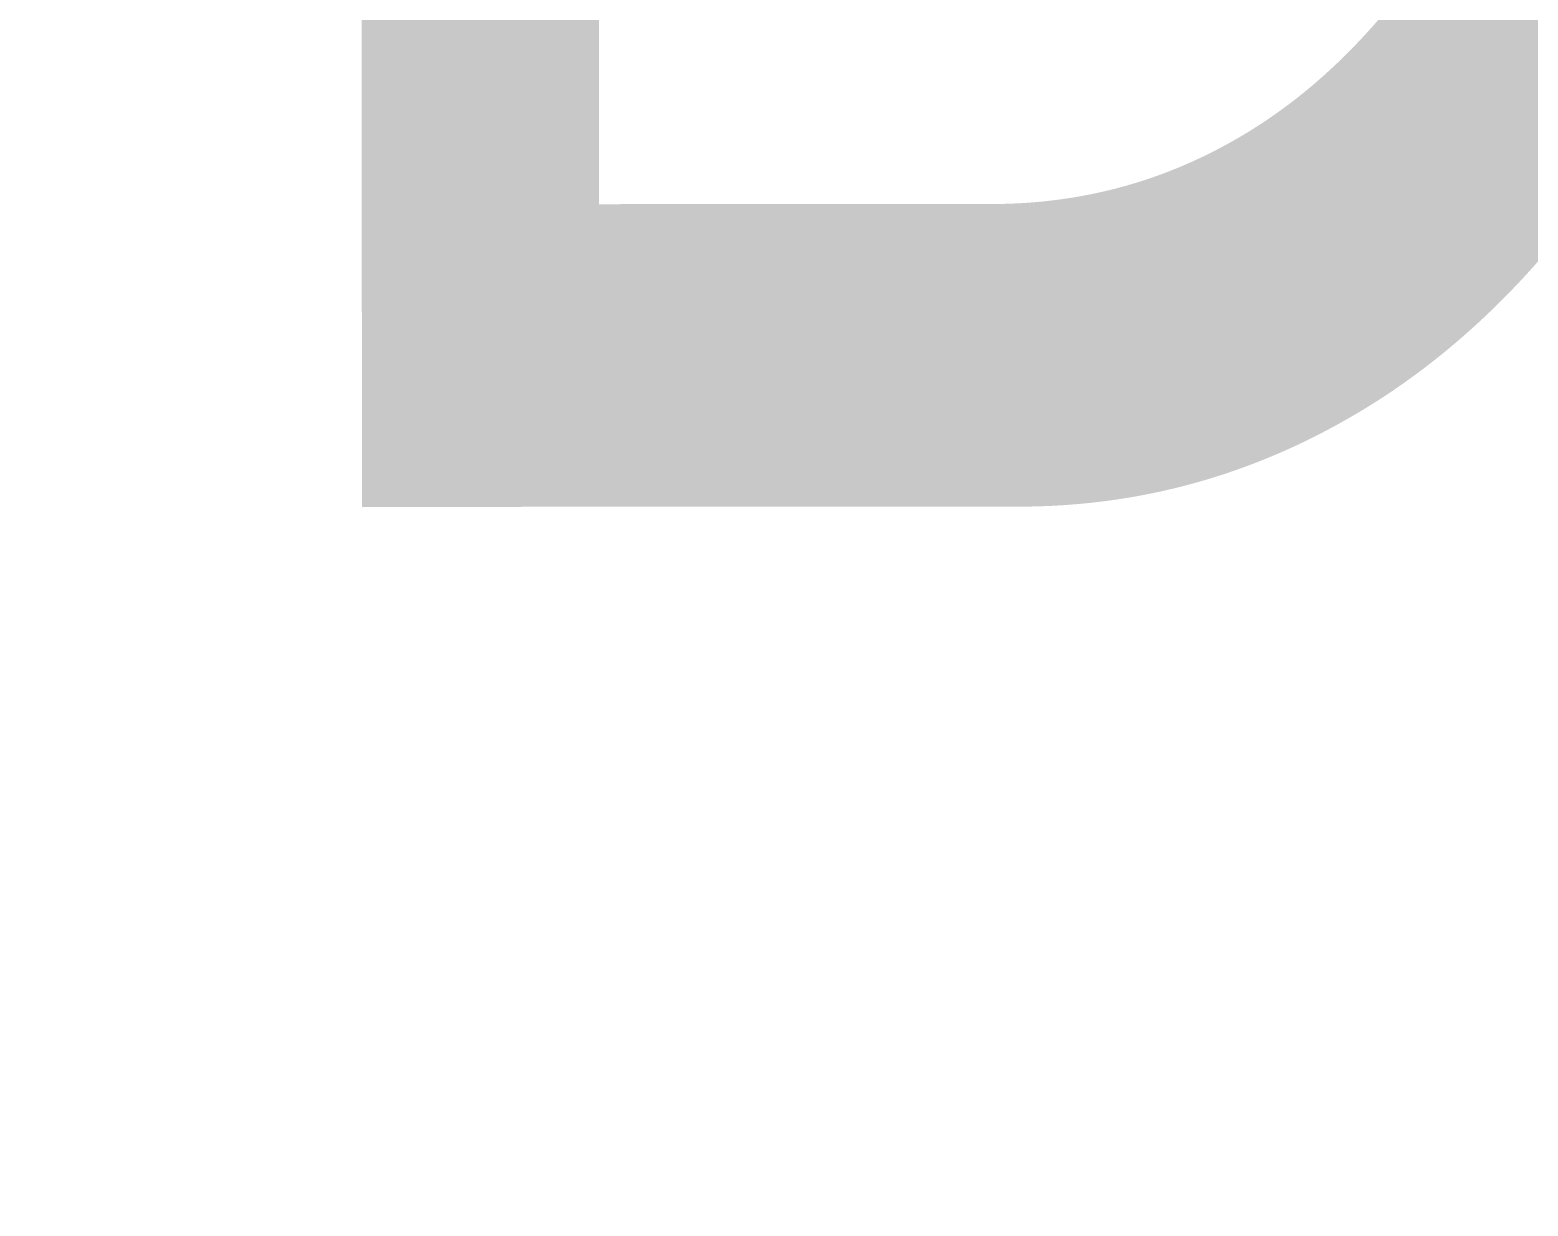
# Model space of a CAD drawing. Header units: millimetres. Extents: x 2085 to 2829, y 1352 to 1631.
# Drawn here: x 2160.2023 to 2160.3367, y 1612.2315 to 1612.337 of the extents above; entities that cross this region are included whole.
import ezdxf
from ezdxf import colors
from ezdxf.entities.mleader import LeaderData, LeaderLine
from ezdxf.math import Vec2, Vec3

# ---------------------------------------------------------------- set-up
doc = ezdxf.new("R2010")
doc.units = ezdxf.units.MM
doc.layers.get('0').update_dxf_attribs({"color": 251, "lineweight": 9})
doc.layers.add('000 SOS 911 TEXTOS ACI', color=7, linetype='Continuous', lineweight=9)
doc.layers.add('A-SANITARIOS', color=251, linetype='Continuous', lineweight=13)
doc.styles.add('PIPE', font='ARIALN.TTF', dxfattribs={"width": 0.8})

# ---------------------------------------------------------------- blocks, each defined once
blk = doc.blocks.new('BOMBAS-28.02.2025')
at = {"layer": 'A-SANITARIOS'}
for p, q in [((2.272102834162069, -1.694413931109011, -9.617525271273668e-07), (2.272102834162069, -1.911718008108437, -9.617525271273668e-07)), ((2.272102834162069, -1.694413931109011, -9.617525271273668e-07), (2.272102834162069, -1.911718008108437, -9.617525271273668e-07)), ((2.347102833417011, -1.757481618784368, -9.617525271273668e-07), (2.347102833417011, -1.707298620603979, -9.617525271273668e-07)), ((2.347102833417011, -1.757481618784368, -9.617525271273668e-07), (2.347102833417011, -1.707298620603979, -9.617525271273668e-07)), ((2.396604299050523, -1.873514120467007, -9.617525271273668e-07), (2.396604299050523, -1.73351430427283, -9.617525271273668e-07)), ((2.396604299050523, -1.873514120467007, -9.617525271273668e-07), (2.396604299050523, -1.73351430427283, -9.617525271273668e-07)), ((2.381104299303843, -1.762492573820055, -9.617525271273668e-07), (2.381104299303843, -1.738014119677246, -9.617525271273668e-07)), ((2.381104299303843, -1.762492573820055, -9.617525271273668e-07), (2.381104299303843, -1.738014119677246, -9.617525271273668e-07)), ((2.344266162690474, -1.740015462972224, -9.617525271273668e-07), (2.344266162690474, -1.753150991164148, -9.617525271273668e-07)), ((2.344266162690474, -1.740015462972224, -9.617525271273668e-07), (2.344266162690474, -1.753150991164148, -9.617525271273668e-07)), ((2.28510283443029, -1.751514212228358, -9.617525271273668e-07), (2.273602833476616, -1.751514212228358, -9.617525271273668e-07)), ((2.273602833476616, -1.763014211319387, -9.617525271273668e-07), (2.273602833476616, -1.751514212228358, -9.617525271273668e-07)), ((2.28510283443029, -1.751514212228358, -9.617525271273668e-07), (2.273602833476616, -1.751514212228358, -9.617525271273668e-07)), ((2.273602833476616, -1.763014211319387, -9.617525271273668e-07), (2.273602833476616, -1.751514212228358, -9.617525271273668e-07)), ((2.28510283443029, -1.763014211319387, -9.617525271273668e-07), (2.28510283443029, -1.751514212228358, -9.617525271273668e-07)), ((2.28510283443029, -1.763014211319387, -9.617525271273668e-07), (2.28510283443029, -1.751514212228358, -9.617525271273668e-07)), ((2.286602833744837, -1.763014211319387, -9.617525271273668e-07), (2.286602833744837, -1.751514212228358, -9.617525271273668e-07)), ((2.298102834698511, -1.751514212228358, -9.617525271273668e-07), (2.286602833744837, -1.751514212228358, -9.617525271273668e-07)), ((2.286602833744837, -1.763014211319387, -9.617525271273668e-07), (2.286602833744837, -1.751514212228358, -9.617525271273668e-07)), ((2.298102834698511, -1.751514212228358, -9.617525271273668e-07), (2.286602833744837, -1.751514212228358, -9.617525271273668e-07)), ((2.298102834698511, -1.763014211319387, -9.617525271273668e-07), (2.298102834698511, -1.751514212228358, -9.617525271273668e-07)), ((2.298102834698511, -1.763014211319387, -9.617525271273668e-07), (2.298102834698511, -1.751514212228358, -9.617525271273668e-07)), ((2.299602834013058, -1.763014211319387, -9.617525271273668e-07), (2.299602834013058, -1.751514212228358, -9.617525271273668e-07)), ((2.311102833104087, -1.751514212228358, -9.617525271273668e-07), (2.299602834013058, -1.751514212228358, -9.617525271273668e-07)), ((2.299602834013058, -1.763014211319387, -9.617525271273668e-07), (2.299602834013058, -1.751514212228358, -9.617525271273668e-07)), ((2.311102833104087, -1.751514212228358, -9.617525271273668e-07), (2.299602834013058, -1.751514212228358, -9.617525271273668e-07)), ((2.311102833104087, -1.763014211319387, -9.617525271273668e-07), (2.311102833104087, -1.751514212228358, -9.617525271273668e-07)), ((2.311102833104087, -1.763014211319387, -9.617525271273668e-07), (2.311102833104087, -1.751514212228358, -9.617525271273668e-07)), ((2.35910283352132, -1.75851424317807, -9.617525271273668e-07), (2.363102834176971, -1.75851424317807, -9.617525271273668e-07)), ((2.35910283352132, -1.790285452269018, -9.617525271273668e-07), (2.35910283352132, -1.75851424317807, -9.617525271273668e-07)), ((2.35910283352132, -1.75851424317807, -9.617525271273668e-07), (2.363102834176971, -1.75851424317807, -9.617525271273668e-07)), ((2.35910283352132, -1.790285452269018, -9.617525271273668e-07), (2.35910283352132, -1.75851424317807, -9.617525271273668e-07)), ((2.34831303867395, -1.759514243341982, -9.617525271273668e-07), (2.35910283352132, -1.759514243341982, -9.617525271273668e-07)), ((2.34831303867395, -1.759514243341982, -9.617525271273668e-07), (2.35910283352132, -1.759514243341982, -9.617525271273668e-07)), ((2.358102833357407, -1.784859730862081, -9.617525271273668e-07), (2.358102833357407, -1.759514243341982, -9.617525271273668e-07)), ((2.358102833357407, -1.784859730862081, -9.617525271273668e-07), (2.358102833357407, -1.759514243341982, -9.617525271273668e-07)), ((2.364102834340883, -1.75963896792382, -9.617525271273668e-07), (2.364102834340883, -1.759514211677015, -9.617525271273668e-07)), ((2.364102834340883, -1.75963896792382, -9.617525271273668e-07), (2.364102834340883, -1.759514211677015, -9.617525271273668e-07)), ((2.364102834340883, -1.847389210946858, -9.617525271273668e-07), (2.364102834340883, -1.75963896792382, -9.617525271273668e-07)), ((2.364102834340883, -1.847389210946858, -9.617525271273668e-07), (2.364102834340883, -1.75963896792382, -9.617525271273668e-07)), ((2.384378490474774, -1.762777273543179, -9.617525271273668e-07), (2.365473024052335, -1.761133319698274, -9.617525271273668e-07)), ((2.384378490474774, -1.762777273543179, -9.617525271273668e-07), (2.365473024052335, -1.761133319698274, -9.617525271273668e-07)), ((2.28510283443029, -1.763014211319387, -9.617525271273668e-07), (2.273602833476616, -1.763014211319387, -9.617525271273668e-07)), ((2.28510283443029, -1.763014211319387, -9.617525271273668e-07), (2.273602833476616, -1.763014211319387, -9.617525271273668e-07)), ((2.298102834698511, -1.763014211319387, -9.617525271273668e-07), (2.286602833744837, -1.763014211319387, -9.617525271273668e-07)), ((2.298102834698511, -1.763014211319387, -9.617525271273668e-07), (2.286602833744837, -1.763014211319387, -9.617525271273668e-07)), ((2.311102833104087, -1.763014211319387, -9.617525271273668e-07), (2.299602834013058, -1.763014211319387, -9.617525271273668e-07)), ((2.311102833104087, -1.763014211319387, -9.617525271273668e-07), (2.299602834013058, -1.763014211319387, -9.617525271273668e-07)), ((2.385602833208395, -1.772450826130807, -9.617525271273668e-07), (2.385602833208395, -1.763083578087389, -9.617525271273668e-07)), ((2.385602833208395, -1.772450826130807, -9.617525271273668e-07), (2.385602833208395, -1.763083578087389, -9.617525271273668e-07)), ((2.28510283443029, -1.764514212496579, -9.617525271273668e-07), (2.273602833476616, -1.764514212496579, -9.617525271273668e-07)), ((2.273602833476616, -1.776014211587608, -9.617525271273668e-07), (2.273602833476616, -1.764514212496579, -9.617525271273668e-07)), ((2.28510283443029, -1.764514212496579, -9.617525271273668e-07), (2.273602833476616, -1.764514212496579, -9.617525271273668e-07)), ((2.273602833476616, -1.776014211587608, -9.617525271273668e-07), (2.273602833476616, -1.764514212496579, -9.617525271273668e-07)), ((2.28510283443029, -1.776014211587608, -9.617525271273668e-07), (2.28510283443029, -1.764514212496579, -9.617525271273668e-07)), ((2.28510283443029, -1.776014211587608, -9.617525271273668e-07), (2.28510283443029, -1.764514212496579, -9.617525271273668e-07)), ((2.286602833744837, -1.776014211587608, -9.617525271273668e-07), (2.286602833744837, -1.764514212496579, -9.617525271273668e-07)), ((2.298102834698511, -1.764514212496579, -9.617525271273668e-07), (2.286602833744837, -1.764514212496579, -9.617525271273668e-07)), ((2.286602833744837, -1.776014211587608, -9.617525271273668e-07), (2.286602833744837, -1.764514212496579, -9.617525271273668e-07)), ((2.298102834698511, -1.764514212496579, -9.617525271273668e-07), (2.286602833744837, -1.764514212496579, -9.617525271273668e-07)), ((2.298102834698511, -1.776014211587608, -9.617525271273668e-07), (2.298102834698511, -1.764514212496579, -9.617525271273668e-07)), ((2.298102834698511, -1.776014211587608, -9.617525271273668e-07), (2.298102834698511, -1.764514212496579, -9.617525271273668e-07)), ((2.299602834013058, -1.776014211587608, -9.617525271273668e-07), (2.299602834013058, -1.764514212496579, -9.617525271273668e-07)), ((2.311102833104087, -1.764514212496579, -9.617525271273668e-07), (2.299602834013058, -1.764514212496579, -9.617525271273668e-07)), ((2.299602834013058, -1.776014211587608, -9.617525271273668e-07), (2.299602834013058, -1.764514212496579, -9.617525271273668e-07)), ((2.311102833104087, -1.764514212496579, -9.617525271273668e-07), (2.299602834013058, -1.764514212496579, -9.617525271273668e-07)), ((2.311102833104087, -1.776014211587608, -9.617525271273668e-07), (2.311102833104087, -1.764514212496579, -9.617525271273668e-07)), ((2.311102833104087, -1.776014211587608, -9.617525271273668e-07), (2.311102833104087, -1.764514212496579, -9.617525271273668e-07)), ((2.312602834281279, -1.776014211587608, -9.617525271273668e-07), (2.312602834281279, -1.764514212496579, -9.617525271273668e-07)), ((2.324102833372308, -1.764514212496579, -9.617525271273668e-07), (2.312602834281279, -1.764514212496579, -9.617525271273668e-07)), ((2.312602834281279, -1.776014211587608, -9.617525271273668e-07), (2.312602834281279, -1.764514212496579, -9.617525271273668e-07)), ((2.324102833372308, -1.764514212496579, -9.617525271273668e-07), (2.312602834281279, -1.764514212496579, -9.617525271273668e-07)), ((2.324102833372308, -1.776014211587608, -9.617525271273668e-07), (2.324102833372308, -1.764514212496579, -9.617525271273668e-07)), ((2.324102833372308, -1.776014211587608, -9.617525271273668e-07), (2.324102833372308, -1.764514212496579, -9.617525271273668e-07)), ((2.384378468123032, -1.842498800717294, -9.617525271273668e-07), (2.384378468123032, -1.764219258911908, -9.617525271273668e-07)), ((2.384378468123032, -1.842498800717294, -9.617525271273668e-07), (2.384378468123032, -1.764219258911908, -9.617525271273668e-07)), ((2.385602833208395, -1.765020833350718, -9.617525271273668e-07), (2.387111134332372, -1.765020833350718, -9.617525271273668e-07)), ((2.385602833208395, -1.765020833350718, -9.617525271273668e-07), (2.387111134332372, -1.765020833350718, -9.617525271273668e-07)), ((2.387611133483006, -1.765520834363997, -9.617525271273668e-07), (2.387611133483006, -1.767950826324522, -9.617525271273668e-07)), ((2.387611133483006, -1.765520834363997, -9.617525271273668e-07), (2.387611133483006, -1.767950826324522, -9.617525271273668e-07)), ((2.393102943402482, -1.783514046110213, -9.617525271273668e-07), (2.387871069338871, -1.765638467855752, -9.617525271273668e-07)), ((2.393102943402482, -1.783514046110213, -9.617525271273668e-07), (2.387871069338871, -1.765638467855752, -9.617525271273668e-07)), ((2.387611133483006, -1.767950826324522, -9.617525271273668e-07), (2.386341113102389, -1.767950826324522, -9.617525271273668e-07)), ((2.386341113102389, -1.767950826324522, -9.617525271273668e-07), (2.386341113102389, -1.768950826488435, -9.617525271273668e-07)), ((2.387611133483006, -1.767950826324522, -9.617525271273668e-07), (2.386341113102389, -1.767950826324522, -9.617525271273668e-07)), ((2.386341113102389, -1.767950826324522, -9.617525271273668e-07), (2.386341113102389, -1.768950826488435, -9.617525271273668e-07)), ((2.372736623015953, -1.768156819976866, -9.617525271273668e-07), (2.400944387045456, -1.768156819976866, -9.617525271273668e-07)), ((2.372736623015953, -1.768156819976866, -9.617525271273668e-07), (2.400944387045456, -1.768156819976866, -9.617525271273668e-07)), ((2.386341113102389, -1.768950826488435, -9.617525271273668e-07), (2.387611133483006, -1.768950826488435, -9.617525271273668e-07)), ((2.386341113102389, -1.768950826488435, -9.617525271273668e-07), (2.387611133483006, -1.768950826488435, -9.617525271273668e-07)), ((2.387611133483006, -1.768950826488435, -9.617525271273668e-07), (2.387611133483006, -1.771380820311606, -9.617525271273668e-07)), ((2.387611133483006, -1.768950826488435, -9.617525271273668e-07), (2.387611133483006, -1.771380820311606, -9.617525271273668e-07)), ((2.387111134332372, -1.77188081946224, -9.617525271273668e-07), (2.385602833208395, -1.77188081946224, -9.617525271273668e-07)), ((2.387111134332372, -1.77188081946224, -9.617525271273668e-07), (2.385602833208395, -1.77188081946224, -9.617525271273668e-07)), ((2.397104298201157, -1.835514486767352, -9.617525271273668e-07), (2.397104298201157, -1.771513936109841, -9.617525271273668e-07)), ((2.397104298201157, -1.835514486767352, -9.617525271273668e-07), (2.397104298201157, -1.771513936109841, -9.617525271273668e-07)), ((2.389864796277834, -1.772450826130807, -9.617525271273668e-07), (2.385602833208395, -1.772450826130807, -9.617525271273668e-07)), ((2.389864796277834, -1.772450826130807, -9.617525271273668e-07), (2.385602833208395, -1.772450826130807, -9.617525271273668e-07)), ((2.387870897975517, -1.833010549657047, -9.617525271273668e-07), (2.387870897975517, -1.774525686167181, -9.617525271273668e-07)), ((2.387870897975517, -1.833010549657047, -9.617525271273668e-07), (2.387870897975517, -1.774525686167181, -9.617525271273668e-07)), ((2.28510283443029, -1.776014211587608, -9.617525271273668e-07), (2.273602833476616, -1.776014211587608, -9.617525271273668e-07)), ((2.28510283443029, -1.776014211587608, -9.617525271273668e-07), (2.273602833476616, -1.776014211587608, -9.617525271273668e-07)), ((2.298102834698511, -1.776014211587608, -9.617525271273668e-07), (2.286602833744837, -1.776014211587608, -9.617525271273668e-07)), ((2.298102834698511, -1.776014211587608, -9.617525271273668e-07), (2.286602833744837, -1.776014211587608, -9.617525271273668e-07)), ((2.311102833104087, -1.776014211587608, -9.617525271273668e-07), (2.299602834013058, -1.776014211587608, -9.617525271273668e-07)), ((2.311102833104087, -1.776014211587608, -9.617525271273668e-07), (2.299602834013058, -1.776014211587608, -9.617525271273668e-07)), ((2.324102833372308, -1.776014211587608, -9.617525271273668e-07), (2.312602834281279, -1.776014211587608, -9.617525271273668e-07)), ((2.324102833372308, -1.776014211587608, -9.617525271273668e-07), (2.312602834281279, -1.776014211587608, -9.617525271273668e-07)), ((2.28510283443029, -1.777514210902154, -9.617525271273668e-07), (2.273602833476616, -1.777514210902154, -9.617525271273668e-07)), ((2.273602833476616, -1.789014211855829, -9.617525271273668e-07), (2.273602833476616, -1.777514210902154, -9.617525271273668e-07)), ((2.28510283443029, -1.777514210902154, -9.617525271273668e-07), (2.273602833476616, -1.777514210902154, -9.617525271273668e-07)), ((2.273602833476616, -1.789014211855829, -9.617525271273668e-07), (2.273602833476616, -1.777514210902154, -9.617525271273668e-07)), ((2.28510283443029, -1.789014211855829, -9.617525271273668e-07), (2.28510283443029, -1.777514210902154, -9.617525271273668e-07)), ((2.28510283443029, -1.789014211855829, -9.617525271273668e-07), (2.28510283443029, -1.777514210902154, -9.617525271273668e-07)), ((2.286602833744837, -1.789014211855829, -9.617525271273668e-07), (2.286602833744837, -1.777514210902154, -9.617525271273668e-07)), ((2.298102834698511, -1.777514210902154, -9.617525271273668e-07), (2.286602833744837, -1.777514210902154, -9.617525271273668e-07)), ((2.286602833744837, -1.789014211855829, -9.617525271273668e-07), (2.286602833744837, -1.777514210902154, -9.617525271273668e-07)), ((2.298102834698511, -1.777514210902154, -9.617525271273668e-07), (2.286602833744837, -1.777514210902154, -9.617525271273668e-07)), ((2.298102834698511, -1.789014211855829, -9.617525271273668e-07), (2.298102834698511, -1.777514210902154, -9.617525271273668e-07)), ((2.298102834698511, -1.789014211855829, -9.617525271273668e-07), (2.298102834698511, -1.777514210902154, -9.617525271273668e-07)), ((2.299602834013058, -1.789014211855829, -9.617525271273668e-07), (2.299602834013058, -1.777514210902154, -9.617525271273668e-07)), ((2.311102833104087, -1.777514210902154, -9.617525271273668e-07), (2.299602834013058, -1.777514210902154, -9.617525271273668e-07)), ((2.299602834013058, -1.789014211855829, -9.617525271273668e-07), (2.299602834013058, -1.777514210902154, -9.617525271273668e-07)), ((2.311102833104087, -1.777514210902154, -9.617525271273668e-07), (2.299602834013058, -1.777514210902154, -9.617525271273668e-07)), ((2.311102833104087, -1.789014211855829, -9.617525271273668e-07), (2.311102833104087, -1.777514210902154, -9.617525271273668e-07)), ((2.311102833104087, -1.789014211855829, -9.617525271273668e-07), (2.311102833104087, -1.777514210902154, -9.617525271273668e-07)), ((2.312602834281279, -1.789014211855829, -9.617525271273668e-07), (2.312602834281279, -1.777514210902154, -9.617525271273668e-07)), ((2.324102833372308, -1.777514210902154, -9.617525271273668e-07), (2.312602834281279, -1.777514210902154, -9.617525271273668e-07)), ((2.312602834281279, -1.789014211855829, -9.617525271273668e-07), (2.312602834281279, -1.777514210902154, -9.617525271273668e-07)), ((2.324102833372308, -1.777514210902154, -9.617525271273668e-07), (2.312602834281279, -1.777514210902154, -9.617525271273668e-07)), ((2.324102833372308, -1.789014211855829, -9.617525271273668e-07), (2.324102833372308, -1.777514210902154, -9.617525271273668e-07)), ((2.324102833372308, -1.789014211855829, -9.617525271273668e-07), (2.324102833372308, -1.777514210902154, -9.617525271273668e-07)), ((2.3256028345495, -1.789014211855829, -9.617525271273668e-07), (2.3256028345495, -1.777514210902154, -9.617525271273668e-07)), ((2.337102831777884, -1.777514210902154, -9.617525271273668e-07), (2.3256028345495, -1.777514210902154, -9.617525271273668e-07)), ((2.3256028345495, -1.789014211855829, -9.617525271273668e-07), (2.3256028345495, -1.777514210902154, -9.617525271273668e-07)), ((2.337102831777884, -1.777514210902154, -9.617525271273668e-07), (2.3256028345495, -1.777514210902154, -9.617525271273668e-07)), ((2.337102831777884, -1.789014211855829, -9.617525271273668e-07), (2.337102831777884, -1.777514210902154, -9.617525271273668e-07)), ((2.337102831777884, -1.789014211855829, -9.617525271273668e-07), (2.337102831777884, -1.777514210902154, -9.617525271273668e-07)), ((2.393102833506418, -1.823514181189239, -9.617525271273668e-07), (2.393102833506418, -1.783514241687953, -9.617525271273668e-07)), ((2.393102833506418, -1.823514181189239, -9.617525271273668e-07), (2.393102833506418, -1.783514241687953, -9.617525271273668e-07)), ((2.28510283443029, -1.789014211855829, -9.617525271273668e-07), (2.273602833476616, -1.789014211855829, -9.617525271273668e-07)), ((2.28510283443029, -1.789014211855829, -9.617525271273668e-07), (2.273602833476616, -1.789014211855829, -9.617525271273668e-07)), ((2.298102834698511, -1.789014211855829, -9.617525271273668e-07), (2.286602833744837, -1.789014211855829, -9.617525271273668e-07)), ((2.298102834698511, -1.789014211855829, -9.617525271273668e-07), (2.286602833744837, -1.789014211855829, -9.617525271273668e-07)), ((2.311102833104087, -1.789014211855829, -9.617525271273668e-07), (2.299602834013058, -1.789014211855829, -9.617525271273668e-07)), ((2.311102833104087, -1.789014211855829, -9.617525271273668e-07), (2.299602834013058, -1.789014211855829, -9.617525271273668e-07)), ((2.324102833372308, -1.789014211855829, -9.617525271273668e-07), (2.312602834281279, -1.789014211855829, -9.617525271273668e-07)), ((2.324102833372308, -1.789014211855829, -9.617525271273668e-07), (2.312602834281279, -1.789014211855829, -9.617525271273668e-07)), ((2.337102831777884, -1.789014211855829, -9.617525271273668e-07), (2.3256028345495, -1.789014211855829, -9.617525271273668e-07)), ((2.337102831777884, -1.789014211855829, -9.617525271273668e-07), (2.3256028345495, -1.789014211855829, -9.617525271273668e-07)), ((2.298102834698511, -1.790514211170375, -9.617525271273668e-07), (2.286602833744837, -1.790514211170375, -9.617525271273668e-07)), ((2.286602833744837, -1.80201421212405, -9.617525271273668e-07), (2.286602833744837, -1.790514211170375, -9.617525271273668e-07)), ((2.298102834698511, -1.790514211170375, -9.617525271273668e-07), (2.286602833744837, -1.790514211170375, -9.617525271273668e-07)), ((2.286602833744837, -1.80201421212405, -9.617525271273668e-07), (2.286602833744837, -1.790514211170375, -9.617525271273668e-07)), ((2.298102834698511, -1.80201421212405, -9.617525271273668e-07), (2.298102834698511, -1.790514211170375, -9.617525271273668e-07)), ((2.298102834698511, -1.80201421212405, -9.617525271273668e-07), (2.298102834698511, -1.790514211170375, -9.617525271273668e-07)), ((2.299602834013058, -1.80201421212405, -9.617525271273668e-07), (2.299602834013058, -1.790514211170375, -9.617525271273668e-07)), ((2.311102833104087, -1.790514211170375, -9.617525271273668e-07), (2.299602834013058, -1.790514211170375, -9.617525271273668e-07)), ((2.299602834013058, -1.80201421212405, -9.617525271273668e-07), (2.299602834013058, -1.790514211170375, -9.617525271273668e-07)), ((2.311102833104087, -1.790514211170375, -9.617525271273668e-07), (2.299602834013058, -1.790514211170375, -9.617525271273668e-07)), ((2.311102833104087, -1.80201421212405, -9.617525271273668e-07), (2.311102833104087, -1.790514211170375, -9.617525271273668e-07)), ((2.311102833104087, -1.80201421212405, -9.617525271273668e-07), (2.311102833104087, -1.790514211170375, -9.617525271273668e-07)), ((2.312602834281279, -1.80201421212405, -9.617525271273668e-07), (2.312602834281279, -1.790514211170375, -9.617525271273668e-07)), ((2.324102833372308, -1.790514211170375, -9.617525271273668e-07), (2.312602834281279, -1.790514211170375, -9.617525271273668e-07)), ((2.312602834281279, -1.80201421212405, -9.617525271273668e-07), (2.312602834281279, -1.790514211170375, -9.617525271273668e-07)), ((2.324102833372308, -1.790514211170375, -9.617525271273668e-07), (2.312602834281279, -1.790514211170375, -9.617525271273668e-07)), ((2.324102833372308, -1.80201421212405, -9.617525271273668e-07), (2.324102833372308, -1.790514211170375, -9.617525271273668e-07)), ((2.324102833372308, -1.80201421212405, -9.617525271273668e-07), (2.324102833372308, -1.790514211170375, -9.617525271273668e-07)), ((2.3256028345495, -1.80201421212405, -9.617525271273668e-07), (2.3256028345495, -1.790514211170375, -9.617525271273668e-07)), ((2.337102831777884, -1.790514211170375, -9.617525271273668e-07), (2.3256028345495, -1.790514211170375, -9.617525271273668e-07)), ((2.3256028345495, -1.80201421212405, -9.617525271273668e-07), (2.3256028345495, -1.790514211170375, -9.617525271273668e-07)), ((2.337102831777884, -1.790514211170375, -9.617525271273668e-07), (2.3256028345495, -1.790514211170375, -9.617525271273668e-07)), ((2.337102831777884, -1.80201421212405, -9.617525271273668e-07), (2.337102831777884, -1.790514211170375, -9.617525271273668e-07)), ((2.337102831777884, -1.80201421212405, -9.617525271273668e-07), (2.337102831777884, -1.790514211170375, -9.617525271273668e-07)), ((2.298102834698511, -1.80201421212405, -9.617525271273668e-07), (2.286602833744837, -1.80201421212405, -9.617525271273668e-07)), ((2.298102834698511, -1.80201421212405, -9.617525271273668e-07), (2.286602833744837, -1.80201421212405, -9.617525271273668e-07)), ((2.311102833104087, -1.80201421212405, -9.617525271273668e-07), (2.299602834013058, -1.80201421212405, -9.617525271273668e-07)), ((2.311102833104087, -1.80201421212405, -9.617525271273668e-07), (2.299602834013058, -1.80201421212405, -9.617525271273668e-07)), ((2.324102833372308, -1.80201421212405, -9.617525271273668e-07), (2.312602834281279, -1.80201421212405, -9.617525271273668e-07)), ((2.324102833372308, -1.80201421212405, -9.617525271273668e-07), (2.312602834281279, -1.80201421212405, -9.617525271273668e-07)), ((2.337102831777884, -1.80201421212405, -9.617525271273668e-07), (2.3256028345495, -1.80201421212405, -9.617525271273668e-07)), ((2.337102831777884, -1.80201421212405, -9.617525271273668e-07), (2.3256028345495, -1.80201421212405, -9.617525271273668e-07)), ((2.141520069417311, -1.803514211438596, -9.617525271273668e-07), (2.402399708953453, -1.803514211438596, -9.617525271273668e-07)), ((2.141520069417311, -1.803514211438596, -9.617525271273668e-07), (2.402399708953453, -1.803514211438596, -9.617525271273668e-07)), ((2.286602833744837, -1.816514211706817, -9.617525271273668e-07), (2.286602833744837, -1.805014210753143, -9.617525271273668e-07)), ((2.286602833744837, -1.805014210753143, -9.617525271273668e-07), (2.298102834698511, -1.805014210753143, -9.617525271273668e-07)), ((2.286602833744837, -1.816514211706817, -9.617525271273668e-07), (2.286602833744837, -1.805014210753143, -9.617525271273668e-07)), ((2.286602833744837, -1.805014210753143, -9.617525271273668e-07), (2.298102834698511, -1.805014210753143, -9.617525271273668e-07)), ((2.298102834698511, -1.816514211706817, -9.617525271273668e-07), (2.298102834698511, -1.805014210753143, -9.617525271273668e-07)), ((2.298102834698511, -1.816514211706817, -9.617525271273668e-07), (2.298102834698511, -1.805014210753143, -9.617525271273668e-07)), ((2.299602834013058, -1.816514211706817, -9.617525271273668e-07), (2.299602834013058, -1.805014210753143, -9.617525271273668e-07)), ((2.299602834013058, -1.805014210753143, -9.617525271273668e-07), (2.311102833104087, -1.805014210753143, -9.617525271273668e-07)), ((2.299602834013058, -1.816514211706817, -9.617525271273668e-07), (2.299602834013058, -1.805014210753143, -9.617525271273668e-07)), ((2.299602834013058, -1.805014210753143, -9.617525271273668e-07), (2.311102833104087, -1.805014210753143, -9.617525271273668e-07)), ((2.311102833104087, -1.816514211706817, -9.617525271273668e-07), (2.311102833104087, -1.805014210753143, -9.617525271273668e-07)), ((2.311102833104087, -1.816514211706817, -9.617525271273668e-07), (2.311102833104087, -1.805014210753143, -9.617525271273668e-07)), ((2.312602834281279, -1.816514211706817, -9.617525271273668e-07), (2.312602834281279, -1.805014210753143, -9.617525271273668e-07)), ((2.312602834281279, -1.805014210753143, -9.617525271273668e-07), (2.324102833372308, -1.805014210753143, -9.617525271273668e-07)), ((2.312602834281279, -1.816514211706817, -9.617525271273668e-07), (2.312602834281279, -1.805014210753143, -9.617525271273668e-07)), ((2.312602834281279, -1.805014210753143, -9.617525271273668e-07), (2.324102833372308, -1.805014210753143, -9.617525271273668e-07)), ((2.324102833372308, -1.816514211706817, -9.617525271273668e-07), (2.324102833372308, -1.805014210753143, -9.617525271273668e-07)), ((2.324102833372308, -1.816514211706817, -9.617525271273668e-07), (2.324102833372308, -1.805014210753143, -9.617525271273668e-07)), ((2.3256028345495, -1.805014210753143, -9.617525271273668e-07), (2.337102831777884, -1.805014210753143, -9.617525271273668e-07)), ((2.3256028345495, -1.816514211706817, -9.617525271273668e-07), (2.3256028345495, -1.805014210753143, -9.617525271273668e-07)), ((2.3256028345495, -1.805014210753143, -9.617525271273668e-07), (2.337102831777884, -1.805014210753143, -9.617525271273668e-07)), ((2.3256028345495, -1.816514211706817, -9.617525271273668e-07), (2.3256028345495, -1.805014210753143, -9.617525271273668e-07)), ((2.337102831777884, -1.816514211706817, -9.617525271273668e-07), (2.337102831777884, -1.805014210753143, -9.617525271273668e-07)), ((2.337102831777884, -1.816514211706817, -9.617525271273668e-07), (2.337102831777884, -1.805014210753143, -9.617525271273668e-07)), ((2.286602833744837, -1.816514211706817, -9.617525271273668e-07), (2.298102834698511, -1.816514211706817, -9.617525271273668e-07)), ((2.286602833744837, -1.816514211706817, -9.617525271273668e-07), (2.298102834698511, -1.816514211706817, -9.617525271273668e-07)), ((2.299602834013058, -1.816514211706817, -9.617525271273668e-07), (2.311102833104087, -1.816514211706817, -9.617525271273668e-07)), ((2.299602834013058, -1.816514211706817, -9.617525271273668e-07), (2.311102833104087, -1.816514211706817, -9.617525271273668e-07)), ((2.312602834281279, -1.816514211706817, -9.617525271273668e-07), (2.324102833372308, -1.816514211706817, -9.617525271273668e-07)), ((2.312602834281279, -1.816514211706817, -9.617525271273668e-07), (2.324102833372308, -1.816514211706817, -9.617525271273668e-07)), ((2.3256028345495, -1.816514211706817, -9.617525271273668e-07), (2.337102831777884, -1.816514211706817, -9.617525271273668e-07)), ((2.3256028345495, -1.816514211706817, -9.617525271273668e-07), (2.337102831777884, -1.816514211706817, -9.617525271273668e-07)), ((2.35910283352132, -1.848514179699123, -9.617525271273668e-07), (2.35910283352132, -1.81674297247082, -9.617525271273668e-07)), ((2.35910283352132, -1.848514179699123, -9.617525271273668e-07), (2.35910283352132, -1.81674297247082, -9.617525271273668e-07)), ((2.273602833476616, -1.829514211975038, -9.617525271273668e-07), (2.273602833476616, -1.818014211021364, -9.617525271273668e-07)), ((2.273602833476616, -1.818014211021364, -9.617525271273668e-07), (2.28510283443029, -1.818014211021364, -9.617525271273668e-07)), ((2.273602833476616, -1.829514211975038, -9.617525271273668e-07), (2.273602833476616, -1.818014211021364, -9.617525271273668e-07)), ((2.273602833476616, -1.818014211021364, -9.617525271273668e-07), (2.28510283443029, -1.818014211021364, -9.617525271273668e-07)), ((2.28510283443029, -1.829514211975038, -9.617525271273668e-07), (2.28510283443029, -1.818014211021364, -9.617525271273668e-07)), ((2.28510283443029, -1.829514211975038, -9.617525271273668e-07), (2.28510283443029, -1.818014211021364, -9.617525271273668e-07)), ((2.286602833744837, -1.818014211021364, -9.617525271273668e-07), (2.298102834698511, -1.818014211021364, -9.617525271273668e-07)), ((2.286602833744837, -1.829514211975038, -9.617525271273668e-07), (2.286602833744837, -1.818014211021364, -9.617525271273668e-07)), ((2.286602833744837, -1.818014211021364, -9.617525271273668e-07), (2.298102834698511, -1.818014211021364, -9.617525271273668e-07)), ((2.286602833744837, -1.829514211975038, -9.617525271273668e-07), (2.286602833744837, -1.818014211021364, -9.617525271273668e-07)), ((2.298102834698511, -1.829514211975038, -9.617525271273668e-07), (2.298102834698511, -1.818014211021364, -9.617525271273668e-07)), ((2.298102834698511, -1.829514211975038, -9.617525271273668e-07), (2.298102834698511, -1.818014211021364, -9.617525271273668e-07)), ((2.299602834013058, -1.818014211021364, -9.617525271273668e-07), (2.311102833104087, -1.818014211021364, -9.617525271273668e-07)), ((2.299602834013058, -1.829514211975038, -9.617525271273668e-07), (2.299602834013058, -1.818014211021364, -9.617525271273668e-07)), ((2.299602834013058, -1.818014211021364, -9.617525271273668e-07), (2.311102833104087, -1.818014211021364, -9.617525271273668e-07)), ((2.299602834013058, -1.829514211975038, -9.617525271273668e-07), (2.299602834013058, -1.818014211021364, -9.617525271273668e-07)), ((2.311102833104087, -1.829514211975038, -9.617525271273668e-07), (2.311102833104087, -1.818014211021364, -9.617525271273668e-07)), ((2.311102833104087, -1.829514211975038, -9.617525271273668e-07), (2.311102833104087, -1.818014211021364, -9.617525271273668e-07)), ((2.312602834281279, -1.818014211021364, -9.617525271273668e-07), (2.324102833372308, -1.818014211021364, -9.617525271273668e-07)), ((2.312602834281279, -1.829514211975038, -9.617525271273668e-07), (2.312602834281279, -1.818014211021364, -9.617525271273668e-07)), ((2.312602834281279, -1.818014211021364, -9.617525271273668e-07), (2.324102833372308, -1.818014211021364, -9.617525271273668e-07)), ((2.312602834281279, -1.829514211975038, -9.617525271273668e-07), (2.312602834281279, -1.818014211021364, -9.617525271273668e-07)), ((2.324102833372308, -1.829514211975038, -9.617525271273668e-07), (2.324102833372308, -1.818014211021364, -9.617525271273668e-07)), ((2.324102833372308, -1.829514211975038, -9.617525271273668e-07), (2.324102833372308, -1.818014211021364, -9.617525271273668e-07)), ((2.3256028345495, -1.818014211021364, -9.617525271273668e-07), (2.337102831777884, -1.818014211021364, -9.617525271273668e-07)), ((2.3256028345495, -1.829514211975038, -9.617525271273668e-07), (2.3256028345495, -1.818014211021364, -9.617525271273668e-07)), ((2.3256028345495, -1.818014211021364, -9.617525271273668e-07), (2.337102831777884, -1.818014211021364, -9.617525271273668e-07)), ((2.3256028345495, -1.829514211975038, -9.617525271273668e-07), (2.3256028345495, -1.818014211021364, -9.617525271273668e-07)), ((2.337102831777884, -1.829514211975038, -9.617525271273668e-07), (2.337102831777884, -1.818014211021364, -9.617525271273668e-07)), ((2.337102831777884, -1.829514211975038, -9.617525271273668e-07), (2.337102831777884, -1.818014211021364, -9.617525271273668e-07)), ((2.358102833357407, -1.847514181397855, -9.617525271273668e-07), (2.358102833357407, -1.822168692015111, -9.617525271273668e-07)), ((2.358102833357407, -1.847514181397855, -9.617525271273668e-07), (2.358102833357407, -1.822168692015111, -9.617525271273668e-07)), ((2.393102833506418, -1.82351406570524, -9.617525271273668e-07), (2.387871078652097, -1.841389234177768, -9.617525271273668e-07)), ((2.393102833506418, -1.82351406570524, -9.617525271273668e-07), (2.387871078652097, -1.841389234177768, -9.617525271273668e-07)), ((2.273602833476616, -1.829514211975038, -9.617525271273668e-07), (2.28510283443029, -1.829514211975038, -9.617525271273668e-07)), ((2.273602833476616, -1.829514211975038, -9.617525271273668e-07), (2.28510283443029, -1.829514211975038, -9.617525271273668e-07)), ((2.286602833744837, -1.829514211975038, -9.617525271273668e-07), (2.298102834698511, -1.829514211975038, -9.617525271273668e-07)), ((2.286602833744837, -1.829514211975038, -9.617525271273668e-07), (2.298102834698511, -1.829514211975038, -9.617525271273668e-07)), ((2.299602834013058, -1.829514211975038, -9.617525271273668e-07), (2.311102833104087, -1.829514211975038, -9.617525271273668e-07)), ((2.299602834013058, -1.829514211975038, -9.617525271273668e-07), (2.311102833104087, -1.829514211975038, -9.617525271273668e-07)), ((2.312602834281279, -1.829514211975038, -9.617525271273668e-07), (2.324102833372308, -1.829514211975038, -9.617525271273668e-07)), ((2.312602834281279, -1.829514211975038, -9.617525271273668e-07), (2.324102833372308, -1.829514211975038, -9.617525271273668e-07)), ((2.3256028345495, -1.829514211975038, -9.617525271273668e-07), (2.337102831777884, -1.829514211975038, -9.617525271273668e-07)), ((2.3256028345495, -1.829514211975038, -9.617525271273668e-07), (2.337102831777884, -1.829514211975038, -9.617525271273668e-07)), ((2.273602833476616, -1.831014211289585, -9.617525271273668e-07), (2.28510283443029, -1.831014211289585, -9.617525271273668e-07)), ((2.273602833476616, -1.842514212243259, -9.617525271273668e-07), (2.273602833476616, -1.831014211289585, -9.617525271273668e-07)), ((2.273602833476616, -1.831014211289585, -9.617525271273668e-07), (2.28510283443029, -1.831014211289585, -9.617525271273668e-07)), ((2.273602833476616, -1.842514212243259, -9.617525271273668e-07), (2.273602833476616, -1.831014211289585, -9.617525271273668e-07)), ((2.28510283443029, -1.842514212243259, -9.617525271273668e-07), (2.28510283443029, -1.831014211289585, -9.617525271273668e-07)), ((2.28510283443029, -1.842514212243259, -9.617525271273668e-07), (2.28510283443029, -1.831014211289585, -9.617525271273668e-07)), ((2.286602833744837, -1.831014211289585, -9.617525271273668e-07), (2.298102834698511, -1.831014211289585, -9.617525271273668e-07)), ((2.286602833744837, -1.842514212243259, -9.617525271273668e-07), (2.286602833744837, -1.831014211289585, -9.617525271273668e-07)), ((2.286602833744837, -1.831014211289585, -9.617525271273668e-07), (2.298102834698511, -1.831014211289585, -9.617525271273668e-07)), ((2.286602833744837, -1.842514212243259, -9.617525271273668e-07), (2.286602833744837, -1.831014211289585, -9.617525271273668e-07)), ((2.298102834698511, -1.842514212243259, -9.617525271273668e-07), (2.298102834698511, -1.831014211289585, -9.617525271273668e-07)), ((2.298102834698511, -1.842514212243259, -9.617525271273668e-07), (2.298102834698511, -1.831014211289585, -9.617525271273668e-07)), ((2.299602834013058, -1.831014211289585, -9.617525271273668e-07), (2.311102833104087, -1.831014211289585, -9.617525271273668e-07)), ((2.299602834013058, -1.842514212243259, -9.617525271273668e-07), (2.299602834013058, -1.831014211289585, -9.617525271273668e-07)), ((2.299602834013058, -1.831014211289585, -9.617525271273668e-07), (2.311102833104087, -1.831014211289585, -9.617525271273668e-07)), ((2.299602834013058, -1.842514212243259, -9.617525271273668e-07), (2.299602834013058, -1.831014211289585, -9.617525271273668e-07)), ((2.311102833104087, -1.842514212243259, -9.617525271273668e-07), (2.311102833104087, -1.831014211289585, -9.617525271273668e-07)), ((2.311102833104087, -1.842514212243259, -9.617525271273668e-07), (2.311102833104087, -1.831014211289585, -9.617525271273668e-07)), ((2.312602834281279, -1.831014211289585, -9.617525271273668e-07), (2.324102833372308, -1.831014211289585, -9.617525271273668e-07)), ((2.312602834281279, -1.842514212243259, -9.617525271273668e-07), (2.312602834281279, -1.831014211289585, -9.617525271273668e-07)), ((2.312602834281279, -1.831014211289585, -9.617525271273668e-07), (2.324102833372308, -1.831014211289585, -9.617525271273668e-07)), ((2.312602834281279, -1.842514212243259, -9.617525271273668e-07), (2.312602834281279, -1.831014211289585, -9.617525271273668e-07)), ((2.324102833372308, -1.842514212243259, -9.617525271273668e-07), (2.324102833372308, -1.831014211289585, -9.617525271273668e-07)), ((2.324102833372308, -1.842514212243259, -9.617525271273668e-07), (2.324102833372308, -1.831014211289585, -9.617525271273668e-07)), ((2.385602833208395, -1.843944630585611, -9.617525271273668e-07), (2.385602833208395, -1.834577444009483, -9.617525271273668e-07)), ((2.389864796277834, -1.834577444009483, -9.617525271273668e-07), (2.385602833208395, -1.834577444009483, -9.617525271273668e-07)), ((2.385602833208395, -1.843944630585611, -9.617525271273668e-07), (2.385602833208395, -1.834577444009483, -9.617525271273668e-07)), ((2.389864796277834, -1.834577444009483, -9.617525271273668e-07), (2.385602833208395, -1.834577444009483, -9.617525271273668e-07)), ((2.387111134332372, -1.835147450678051, -9.617525271273668e-07), (2.385602833208395, -1.835147450678051, -9.617525271273668e-07)), ((2.387111134332372, -1.835147450678051, -9.617525271273668e-07), (2.385602833208395, -1.835147450678051, -9.617525271273668e-07)), ((2.387611133483006, -1.838077443651855, -9.617525271273668e-07), (2.387611133483006, -1.835647451691329, -9.617525271273668e-07)), ((2.387611133483006, -1.838077443651855, -9.617525271273668e-07), (2.387611133483006, -1.835647451691329, -9.617525271273668e-07)), ((2.400195609283401, -1.83886958938092, -9.617525271273668e-07), (2.372736623015953, -1.83886958938092, -9.617525271273668e-07)), ((2.400195609283401, -1.83886958938092, -9.617525271273668e-07), (2.372736623015953, -1.83886958938092, -9.617525271273668e-07)), ((2.386341113102389, -1.839077443815768, -9.617525271273668e-07), (2.386341113102389, -1.838077443651855, -9.617525271273668e-07)), ((2.386341113102389, -1.838077443651855, -9.617525271273668e-07), (2.387611133483006, -1.838077443651855, -9.617525271273668e-07)), ((2.386341113102389, -1.839077443815768, -9.617525271273668e-07), (2.386341113102389, -1.838077443651855, -9.617525271273668e-07)), ((2.386341113102389, -1.838077443651855, -9.617525271273668e-07), (2.387611133483006, -1.838077443651855, -9.617525271273668e-07)), ((2.387611133483006, -1.839077443815768, -9.617525271273668e-07), (2.386341113102389, -1.839077443815768, -9.617525271273668e-07)), ((2.387611133483006, -1.839077443815768, -9.617525271273668e-07), (2.386341113102389, -1.839077443815768, -9.617525271273668e-07)), ((2.387611133483006, -1.841507435776293, -9.617525271273668e-07), (2.387611133483006, -1.839077443815768, -9.617525271273668e-07)), ((2.387611133483006, -1.841507435776293, -9.617525271273668e-07), (2.387611133483006, -1.839077443815768, -9.617525271273668e-07)), ((2.385602833208395, -1.842007436789572, -9.617525271273668e-07), (2.387111134332372, -1.842007436789572, -9.617525271273668e-07)), ((2.385602833208395, -1.842007436789572, -9.617525271273668e-07), (2.387111134332372, -1.842007436789572, -9.617525271273668e-07)), ((2.273602833476616, -1.842514212243259, -9.617525271273668e-07), (2.28510283443029, -1.842514212243259, -9.617525271273668e-07)), ((2.273602833476616, -1.842514212243259, -9.617525271273668e-07), (2.28510283443029, -1.842514212243259, -9.617525271273668e-07)), ((2.286602833744837, -1.842514212243259, -9.617525271273668e-07), (2.298102834698511, -1.842514212243259, -9.617525271273668e-07)), ((2.286602833744837, -1.842514212243259, -9.617525271273668e-07), (2.298102834698511, -1.842514212243259, -9.617525271273668e-07)), ((2.299602834013058, -1.842514212243259, -9.617525271273668e-07), (2.311102833104087, -1.842514212243259, -9.617525271273668e-07)), ((2.299602834013058, -1.842514212243259, -9.617525271273668e-07), (2.311102833104087, -1.842514212243259, -9.617525271273668e-07)), ((2.312602834281279, -1.842514212243259, -9.617525271273668e-07), (2.324102833372308, -1.842514212243259, -9.617525271273668e-07)), ((2.312602834281279, -1.842514212243259, -9.617525271273668e-07), (2.324102833372308, -1.842514212243259, -9.617525271273668e-07)), ((2.273602833476616, -1.844014211557806, -9.617525271273668e-07), (2.28510283443029, -1.844014211557806, -9.617525271273668e-07)), ((2.273602833476616, -1.85551421251148, -9.617525271273668e-07), (2.273602833476616, -1.844014211557806, -9.617525271273668e-07)), ((2.273602833476616, -1.844014211557806, -9.617525271273668e-07), (2.28510283443029, -1.844014211557806, -9.617525271273668e-07)), ((2.273602833476616, -1.85551421251148, -9.617525271273668e-07), (2.273602833476616, -1.844014211557806, -9.617525271273668e-07)), ((2.28510283443029, -1.85551421251148, -9.617525271273668e-07), (2.28510283443029, -1.844014211557806, -9.617525271273668e-07)), ((2.28510283443029, -1.85551421251148, -9.617525271273668e-07), (2.28510283443029, -1.844014211557806, -9.617525271273668e-07)), ((2.286602833744837, -1.844014211557806, -9.617525271273668e-07), (2.298102834698511, -1.844014211557806, -9.617525271273668e-07)), ((2.286602833744837, -1.85551421251148, -9.617525271273668e-07), (2.286602833744837, -1.844014211557806, -9.617525271273668e-07)), ((2.286602833744837, -1.844014211557806, -9.617525271273668e-07), (2.298102834698511, -1.844014211557806, -9.617525271273668e-07)), ((2.286602833744837, -1.85551421251148, -9.617525271273668e-07), (2.286602833744837, -1.844014211557806, -9.617525271273668e-07)), ((2.298102834698511, -1.85551421251148, -9.617525271273668e-07), (2.298102834698511, -1.844014211557806, -9.617525271273668e-07)), ((2.298102834698511, -1.85551421251148, -9.617525271273668e-07), (2.298102834698511, -1.844014211557806, -9.617525271273668e-07)), ((2.299602834013058, -1.844014211557806, -9.617525271273668e-07), (2.311102833104087, -1.844014211557806, -9.617525271273668e-07)), ((2.299602834013058, -1.85551421251148, -9.617525271273668e-07), (2.299602834013058, -1.844014211557806, -9.617525271273668e-07)), ((2.299602834013058, -1.844014211557806, -9.617525271273668e-07), (2.311102833104087, -1.844014211557806, -9.617525271273668e-07)), ((2.299602834013058, -1.85551421251148, -9.617525271273668e-07), (2.299602834013058, -1.844014211557806, -9.617525271273668e-07)), ((2.311102833104087, -1.85551421251148, -9.617525271273668e-07), (2.311102833104087, -1.844014211557806, -9.617525271273668e-07)), ((2.311102833104087, -1.85551421251148, -9.617525271273668e-07), (2.311102833104087, -1.844014211557806, -9.617525271273668e-07)), ((2.384378713992191, -1.844250944443047, -9.617525271273668e-07), (2.365473011013819, -1.845894916914403, -9.617525271273668e-07)), ((2.384378713992191, -1.844250944443047, -9.617525271273668e-07), (2.365473011013819, -1.845894916914403, -9.617525271273668e-07)), ((2.381104299303843, -1.869014333002269, -9.617525271273668e-07), (2.381104299303843, -1.844535634852946, -9.617525271273668e-07)), ((2.381104299303843, -1.869014333002269, -9.617525271273668e-07), (2.381104299303843, -1.844535634852946, -9.617525271273668e-07)), ((2.364102834340883, -1.847514211200178, -9.617525271273668e-07), (2.364102834340883, -1.847389210946858, -9.617525271273668e-07)), ((2.364102834340883, -1.847514211200178, -9.617525271273668e-07), (2.364102834340883, -1.847389210946858, -9.617525271273668e-07)), ((2.34831303867395, -1.847514181397855, -9.617525271273668e-07), (2.35910283352132, -1.847514181397855, -9.617525271273668e-07)), ((2.34831303867395, -1.847514181397855, -9.617525271273668e-07), (2.35910283352132, -1.847514181397855, -9.617525271273668e-07)), ((2.35910283352132, -1.848514179699123, -9.617525271273668e-07), (2.363102834176971, -1.848514179699123, -9.617525271273668e-07)), ((2.35910283352132, -1.848514179699123, -9.617525271273668e-07), (2.363102834176971, -1.848514179699123, -9.617525271273668e-07)), ((2.347102833417011, -1.899685627780855, -9.617525271273668e-07), (2.347102833417011, -1.849546804092824, -9.617525271273668e-07)), ((2.347102833417011, -1.899685627780855, -9.617525271273668e-07), (2.347102833417011, -1.849546804092824, -9.617525271273668e-07)), ((2.344266162690474, -1.867012959904969, -9.617525271273668e-07), (2.344266162690474, -1.853877431713045, -9.617525271273668e-07)), ((2.344266162690474, -1.867012959904969, -9.617525271273668e-07), (2.344266162690474, -1.853877431713045, -9.617525271273668e-07)), ((2.273602833476616, -1.85551421251148, -9.617525271273668e-07), (2.28510283443029, -1.85551421251148, -9.617525271273668e-07)), ((2.273602833476616, -1.85551421251148, -9.617525271273668e-07), (2.28510283443029, -1.85551421251148, -9.617525271273668e-07)), ((2.286602833744837, -1.85551421251148, -9.617525271273668e-07), (2.298102834698511, -1.85551421251148, -9.617525271273668e-07)), ((2.286602833744837, -1.85551421251148, -9.617525271273668e-07), (2.298102834698511, -1.85551421251148, -9.617525271273668e-07)), ((2.299602834013058, -1.85551421251148, -9.617525271273668e-07), (2.311102833104087, -1.85551421251148, -9.617525271273668e-07)), ((2.299602834013058, -1.85551421251148, -9.617525271273668e-07), (2.311102833104087, -1.85551421251148, -9.617525271273668e-07))]:
    blk.add_line(p, q, dxfattribs=at)
for centre, radius, start, end in [((2.363102834176971, -1.759514211677015, -9.617525271273668e-07), 0.001, 2.198467139097746e-05, 89.99999786556589), ((2.363102834176971, -1.759514211677015, -9.617525271273668e-07), 0.001, 2.198467139097746e-05, 89.99999786556589), ((2.36560283365543, -1.75963896792382, -9.617525271273668e-07), 0.0015, 179.99970907663, 265.030207140972), ((2.36560283365543, -1.75963896792382, -9.617525271273668e-07), 0.0015, 179.99970907663, 265.030207140972), ((2.384032034751726, -1.766762289218605, -9.617525271273668e-07), 0.003999999000000001, 16.31406594499195, 85.030488021229), ((2.384032034751726, -1.766762289218605, -9.617525271273668e-07), 0.003999999000000001, 16.31406594499195, 85.030488021229), ((2.387111134332372, -1.765520834363997, -9.617525271273668e-07), 0.0005, 2.198467139097746e-05, 89.99995688443087), ((2.387111134332372, -1.765520834363997, -9.617525271273668e-07), 0.0005, 2.198467139097746e-05, 89.99995688443087), ((2.391602834191872, -1.771513936109841, -9.617525271273668e-07), 0.005499992, 3.607193655412507e-05, 24.58314388491287), ((2.391602834191872, -1.771513936109841, -9.617525271273668e-07), 0.005499992, 3.607193655412507e-05, 24.58314388491287), ((2.387111134332372, -1.771380820311606, -9.617525271273668e-07), 0.0005, 270.0000298820776, 359.9999641415069), ((2.387111134332372, -1.771380820311606, -9.617525271273668e-07), 0.0005, 270.0000298820776, 359.9999641415069), ((2.387111134332372, -1.835647420026362, -9.617525271273668e-07), 0.0005, 2.198467139097746e-05, 89.99998399174413), ((2.387111134332372, -1.835647420026362, -9.617525271273668e-07), 0.0005, 2.198467139097746e-05, 89.99998399174413), ((2.391602834191872, -1.835514486767352, -9.617525271273668e-07), 0.005499992, 335.4168561150871, 359.9999641415069), ((2.391602834191872, -1.835514486767352, -9.617525271273668e-07), 0.005499992, 335.4168561150871, 359.9999641415069), ((2.384032034751726, -1.840265889652073, -9.617525271273668e-07), 0.003999999000000001, 274.9697849312172, 343.6868489980648), ((2.384032034751726, -1.840265889652073, -9.617525271273668e-07), 0.003999999000000001, 274.9697849312172, 343.6868489980648), ((2.387111134332372, -1.841507435776293, -9.617525271273668e-07), 0.0005, 270.0000298820776, 359.9999641415069), ((2.387111134332372, -1.841507435776293, -9.617525271273668e-07), 0.0005, 270.0000298820776, 359.9999641415069), ((2.36560283365543, -1.847389210946858, -9.617525271273668e-07), 0.0015, 94.96955401855907, 180), ((2.36560283365543, -1.847389210946858, -9.617525271273668e-07), 0.0015, 94.96955401855907, 180), ((2.363102834176971, -1.847514211200178, -9.617525271273668e-07), 0.001, 270.0000268938699, 2.198467139097746e-05), ((2.363102834176971, -1.847514211200178, -9.617525271273668e-07), 0.001, 270.0000268938699, 2.198467139097746e-05)]:
    blk.add_arc(centre, radius, start, end, dxfattribs=at)

msp = doc.modelspace()

# ---------------------------------------------------------------- block references
msp.add_blockref('BOMBAS-28.02.2025', (2157.930955654186, 1614.087756893471))

# ---------------------------------------------------------------- next in the draw order: leaders
at = {"layer": '000 SOS 911 TEXTOS ACI'}
ml = msp.add_multileader_mtext('Standard', dxfattribs=at)
ml.set_content('{\\H1.66667x;BAJA DESCARGA DE DRENAJE DE ACI %%C32}', color=256, style='PIPE')
ml.set_leader_properties(color=7)
ml.build(insert=Vec2(0, 0))
ml.multileader.update_dxf_attribs({"text_left_attachment_type": 2, "text_right_attachment_type": 2, "dogleg_length": 2, "arrow_head_size": 0.15})
ctx = ml.context
ctx.base_point, ctx.char_height, ctx.arrow_head_size, ctx.landing_gap_size, ctx.plane_origin, ctx.plane_x_axis, ctx.plane_y_axis = Vec3(2160.063121853241, 1612.632374503092), 0.15, 0.15, 0.15, Vec3(2157.276842710713, 1611.829766528125), Vec3(0.9999999219754655, 0.0003950304583505703), Vec3(-0.0003950304583505703, 0.9999999219754655)
ctx.left_attachment, ctx.right_attachment = 2, 2
notes = []
notes.append((ctx, [(1, (1, 1, 0), (2163.916902821105, 1612.633896864073), (-0.9999999219754655, -0.0003950304583505703), 0.1461346169845798, [(0, [(2163.916902821105, 1613.766909111682)], 0, [])])]))
ctx.mtext.insert, ctx.mtext.text_direction, ctx.mtext.rotation, ctx.mtext.width, ctx.mtext.defined_height, ctx.mtext.flow_direction = Vec3(2160.212992066427, 1612.960952983904), Vec3(0.9999999219754655, 0.0003950304583505703), 0.0003950304686245931, 3.545612547197898, 0.5575092987138824, 5
ctx.mtext.has_bg_fill, ctx.mtext.bg_color, ctx.mtext.bg_scale_factor, ctx.mtext.bg_transparency, ctx.mtext.use_window_bg_color = 1, -1073741824, 2, 0, 1
for ctx, leaders in notes:
    for number, flags, end, landing, length, lines in leaders:
        leader = LeaderData()
        leader.index, (leader.has_last_leader_line, leader.has_dogleg_vector, leader.attachment_direction) = number, flags
        leader.last_leader_point, leader.dogleg_vector, leader.dogleg_length = Vec3(end), Vec3(landing), length
        for number, points, colour, breaks in lines:
            line = LeaderLine()
            line.index, line.vertices, line.color, line.breaks = number, Vec3.list(points), colors.encode_raw_color(colour), breaks
            leader.lines.append(line)
        ctx.leaders.append(leader)

doc.saveas('drawing.dxf')
